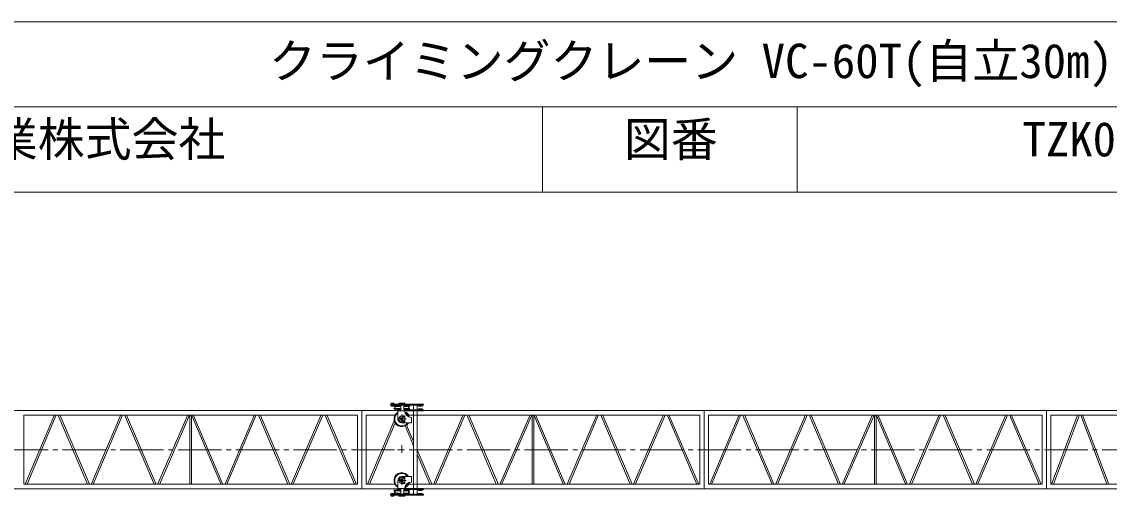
# Model space of a CAD drawing. Units: millimetres, scale not verified. Extents: x -26175 to 26208, y -37536 to 40834.
# Drawn here: x -9510 to 8565, y 32952 to 40834 of the extents above; entities that cross this region are included whole.
import ezdxf
from ezdxf.enums import TextEntityAlignment as Align

# ---------------------------------------------------------------- set-up
doc = ezdxf.new("R2010")
doc.units = ezdxf.units.MM
doc.header["$LTSCALE"] = 80
doc.linetypes.add('CHAIN2', pattern=[12, 9, -1, 1, -1])
for name, color, linetype, lineweight in [('0-3_05 寸法', 7, 'Continuous', 18), ('0-4_10 当社外形線', 3, 'Continuous', 18), ('0-5_12 当社中心線', 3, 'CHAIN2', 18)]:
    doc.layers.add(name, color=color, linetype=linetype, lineweight=lineweight)
doc.styles.add('ＭＳ ゴシック', font='')
doc.styles.get('ＭＳ ゴシック').set_extended_font_data('MS Gothic')

msp = doc.modelspace()

# ---------------------------------------------------------------- linework, layer by layer
at = {"layer": '0-3_05 寸法'}
for p, q in [((-16796.38, 39419.26), (13496.24, 39419.26)), ((-853.36, 39419.26), (-853.36, 38004.17)), ((3379.63, 39419.26), (3379.63, 38004.17))]:
    msp.add_line(p, q, dxfattribs=at)
msp.add_lwpolyline([(-16796.38, 40834.35), (13496.24, 40834.35), (13496.24, 38004.17), (-16796.38, 38004.17)], close=True, dxfattribs=at)
at = {"layer": '0-4_10 当社外形線'}
for p, q in [((-15234.87, 34375.02), (-3258.37, 34375.02)), ((-3856.46, 34375.02), (-3856.46, 33075.02)), ((-3856.46, 34375.02), (-3856.46, 33075.02)), ((-3856.46, 34375.02), (-3856.46, 33075.02)), ((-3383.37, 34482.01), (-2833.37, 34482.01)), ((-3383.37, 34466.02), (-3383.37, 34482.01)), ((-3370.87, 34482.01), (-3370.87, 34498.01)), ((-3370.87, 34498.01), (-3325.87, 34498.01)), ((-3325.87, 34482.01), (-3325.87, 34498.01)), ((-3325.87, 34466.02), (-3325.87, 34450.01)), ((-3323.37, 34447.01), (-3313.37, 34457.01)), ((-3323.37, 34407.01), (-3321.71, 34408.44)), ((-3323.37, 34407.01), (-3208.37, 34407.01)), ((-3321.71, 34445.58), (-3208.37, 34445.58)), ((-3313.37, 34457.01), (-3208.37, 34457.01)), ((-3313.37, 34397.01), (-3208.37, 34397.01)), ((-3258.37, 34388.01), (-3208.37, 34388.01)), ((-3258.37, 34237.01), (-3258.37, 34388.01)), ((-3258.37, 34372.02), (-2833.37, 34372.02)), ((-3243.37, 34498.01), (-3243.37, 34482.01)), ((-3243.37, 34498.01), (-3143.37, 34498.01)), ((-3208.37, 34372.02), (-3208.37, 34466.02)), ((-3158.37, 34372.02), (-3158.37, 34466.02)), ((-3073.37, 34457.01), (-3158.37, 34457.01)), ((-3065.03, 34445.58), (-3158.37, 34445.58)), ((-3063.37, 34407.01), (-3158.37, 34407.01)), ((-3073.37, 34397.01), (-3158.37, 34397.01)), ((-3158.37, 34388.01), (-2833.37, 34388.01)), ((-3143.37, 34498.01), (-3143.37, 34482.01)), ((-3063.37, 34447.01), (-3073.37, 34457.01)), ((-2998.37, 34466.02), (-2998.37, 33725.01)), ((-2938.37, 34466.02), (-2938.37, 33725.01)), ((-2853.37, 34466.02), (-2853.37, 34450.01)), ((-2853.37, 34388.01), (-2853.37, 34404.01)), ((-2833.37, 34388.01), (-2833.37, 34372.02)), ((-2833.37, 34375.02), (18294.15, 34375.02)), ((1832.75, 34375.02), (1832.75, 33075.02)), ((1832.75, 34375.02), (1832.75, 33075.02)), ((1832.75, 34375.02), (1832.75, 33075.02)), ((7521.94, 34375.02), (7521.94, 33075.02)), ((7521.94, 34375.02), (7521.94, 33075.02)), ((-9474.55, 34300.02), (-3927.57, 34300.02)), ((-9474.55, 34300.02), (-3927.57, 34300.02)), ((-9451.53, 33154.05), (-8967.11, 34304.94)), ((-9421.89, 33150.53), (-8936.54, 34303.62)), ((-8902.26, 34294.85), (-8416.47, 33151.97)), ((-8875.19, 34304.53), (-8386.12, 33153.93)), ((-8358.36, 33149.29), (-7861.83, 34304.77)), ((-8324.77, 33154.79), (-7834.22, 34296.35)), ((-7799.68, 34303), (-7311.53, 33154.57)), ((-7766.98, 34299.42), (-7278.01, 33149.03)), ((-7252.3, 33148.72), (-6750.85, 34303.07)), ((-7217.63, 33156.5), (-6720.95, 34299.86)), ((-6715.28, 34300.08), (-6715.28, 33151.37)), ((-6686.84, 34300.08), (-6686.84, 33151.37)), ((-6683.97, 34292.32), (-6201.49, 33157.79)), ((-6652.98, 34292.76), (-6166.72, 33149.33)), ((-6131.77, 33154.57), (-5642.43, 34305.28)), ((-6101.75, 33151.87), (-5612.01, 34303.48)), ((-5574.67, 34301.18), (-5087.74, 33154.53)), ((-5541.16, 34295.69), (-5055.49, 33152)), ((-5033.67, 33151.79), (-4538.11, 34295.93)), ((-4998.47, 33160.87), (-4505.02, 34300.17)), ((-4467.94, 34291.04), (-3981.05, 33151.5)), ((-4442.02, 34303.36), (-3946.93, 33144.69)), ((-3927.57, 34300.02), (-3927.57, 33150.02)), ((-3927.57, 34300.02), (-3927.57, 33150.02)), ((-3785.35, 34300.02), (-3785.35, 33150.02)), ((-3785.35, 34300.02), (-3785.35, 33150.02)), ((-3785.35, 34300.02), (-3785.35, 33150.02)), ((-3785.35, 34300.02), (-3307.08, 34300.02)), ((-3785.35, 34300.02), (-3307.08, 34300.02)), ((-3762.33, 33154.05), (-3319.59, 34205.91)), ((-3732.7, 33150.53), (-3304.07, 34168.85)), ((-3193.37, 34187.01), (-3143.37, 34187.01)), ((-3079.66, 34300.02), (1761.62, 34300.02)), ((-3079.66, 34300.02), (-2998.37, 34300.02)), ((-2938.37, 34300.02), (1761.62, 34300.02)), ((-2669.17, 33149.29), (-2172.64, 34304.77)), ((-2635.57, 33154.79), (-2145.02, 34296.35)), ((-2110.48, 34303), (-1622.33, 33154.57)), ((-2077.79, 34299.42), (-1588.8, 33149.03)), ((-1563.1, 33148.72), (-1061.66, 34303.07)), ((-1528.43, 33156.5), (-1031.76, 34299.86)), ((-1026.08, 34300.08), (-1026.08, 33151.37)), ((-997.64, 34300.08), (-997.64, 33151.37)), ((-994.77, 34292.32), (-512.3, 33157.79)), ((-963.78, 34292.76), (-477.53, 33149.33)), ((-442.57, 33154.57), (46.78, 34305.28)), ((-412.54, 33151.87), (77.19, 34303.48)), ((114.52, 34301.18), (601.46, 33154.53)), ((148.03, 34295.69), (633.71, 33152)), ((655.51, 33151.79), (1151.08, 34295.93)), ((690.72, 33160.87), (1184.21, 34300.17)), ((1221.27, 34291.04), (1708.16, 33151.5)), ((1247.2, 34303.36), (1742.27, 33144.69)), ((1761.62, 34300.02), (1761.62, 33150.02)), ((1761.62, 34300.02), (1761.62, 33150.02)), ((1903.85, 34300.02), (7450.82, 34300.02)), ((1903.85, 34300.02), (1903.85, 33150.02)), ((1903.85, 34300.02), (7450.82, 34300.02)), ((1926.86, 33154.05), (2411.28, 34304.94)), ((1956.52, 33150.53), (2441.85, 34303.62)), ((2476.14, 34294.85), (2961.92, 33151.97)), ((2503.21, 34304.53), (2992.27, 33153.93)), ((3020.01, 33149.29), (3516.57, 34304.77)), ((3053.63, 33154.79), (3544.17, 34296.35)), ((3578.73, 34303), (4066.87, 33154.57)), ((3611.4, 34299.42), (4100.41, 33149.03)), ((4126.1, 33148.72), (4627.54, 34303.07)), ((4160.76, 33156.5), (4657.44, 34299.86)), ((4663.12, 34300.08), (4663.12, 33151.37)), ((4691.55, 34300.08), (4691.55, 33151.37)), ((4694.42, 34292.32), (5176.89, 33157.79)), ((4725.42, 34292.76), (5211.68, 33149.33)), ((5246.62, 33154.57), (5735.98, 34305.28)), ((5276.65, 33151.87), (5766.37, 34303.48)), ((5803.73, 34301.18), (6290.65, 33154.53)), ((5837.22, 34295.69), (6322.91, 33152)), ((6344.73, 33151.79), (6840.27, 34295.93)), ((6379.94, 33160.87), (6873.4, 34300.17)), ((6910.46, 34291.04), (7397.36, 33151.5)), ((6936.37, 34303.36), (7431.47, 33144.69)), ((7450.82, 34300.02), (7450.82, 33150.02)), ((7450.82, 34300.02), (7450.82, 33150.02)), ((7592.06, 34300.02), (12439.02, 34300.02)), ((7593.04, 34300.02), (12439.02, 34300.02)), ((7593.04, 34300.02), (7593.04, 33155.27)), ((7611.25, 33161.73), (8036.41, 34297.02)), ((7639.32, 33155.03), (8069.49, 34303.65)), ((8092.84, 34296.41), (8527.42, 33155.52)), ((8122.18, 34299.9), (8560.03, 33150.4)), ((-3138.4, 34119.21), (-2998.37, 33789.77)), ((-3113.65, 34134.33), (-2998.37, 33863.11)), ((-3263.73, 33725.01), (-3148.5, 33725.01)), ((-2998.37, 32984.01), (-2998.37, 33725.01)), ((-2939.67, 33725.01), (-2696.93, 33153.93)), ((-2938.37, 32984.01), (-2938.37, 33725.01)), ((-2938.37, 33648.61), (-2727.26, 33151.97)), ((-3193.37, 33263.01), (-3143.37, 33263.01)), ((-3785.35, 33150.02), (-3307.09, 33150.02)), ((-3785.35, 33150.02), (-3307.09, 33150.02)), ((-3258.37, 33213.01), (-3258.37, 33062.01)), ((-3258.37, 33078.01), (-2833.37, 33078.01)), ((-3208.37, 33078.01), (-3208.37, 32984.01)), ((-3158.37, 33078.01), (-3158.37, 32984.01)), ((-3079.65, 33150.02), (1761.62, 33150.02)), ((-3079.65, 33150.02), (-2998.37, 33150.02)), ((-2938.37, 33150.02), (1761.62, 33150.02)), ((-2833.37, 33062.01), (-2833.37, 33078.01)), ((7593.04, 33150.02), (12439.02, 33150.02)), ((-15234.87, 33075.02), (-3258.37, 33075.02)), ((-3383.37, 32984.01), (-3383.37, 32968.01)), ((-3383.37, 32968.01), (-2833.37, 32968.01)), ((-3370.87, 32968.01), (-3370.87, 32952.01)), ((-3370.87, 32952.01), (-3325.87, 32952.01)), ((-3325.87, 32984.01), (-3325.87, 33000.01)), ((-3325.87, 32968.01), (-3325.87, 32952.01)), ((-3323.37, 33043.02), (-3321.71, 33041.58)), ((-3323.37, 33043.02), (-3208.37, 33043.02)), ((-3323.37, 33003.02), (-3313.37, 32993.01)), ((-3321.71, 33004.45), (-3208.37, 33004.45)), ((-3313.37, 33053.01), (-3208.37, 33053.01)), ((-3313.37, 32993.01), (-3208.37, 32993.01)), ((-3258.37, 33062.01), (-3208.37, 33062.01)), ((-3243.37, 32952.01), (-3243.37, 32968.01)), ((-3243.37, 32952.01), (-3143.37, 32952.01)), ((-3158.37, 33062.01), (-2833.37, 33062.01)), ((-3073.37, 33053.01), (-3158.37, 33053.01)), ((-3063.37, 33043.02), (-3158.37, 33043.02)), ((-3065.03, 33004.45), (-3158.37, 33004.45)), ((-3073.37, 32993.01), (-3158.37, 32993.01)), ((-3143.37, 32952.01), (-3143.37, 32968.01)), ((-3063.37, 33003.02), (-3073.37, 32993.01)), ((-2853.37, 33062.01), (-2853.37, 33046.01)), ((-2853.37, 32984.01), (-2853.37, 33000.01)), ((-2833.37, 33075.02), (18294.15, 33075.02))]:
    msp.add_line(p, q, dxfattribs=at)
for points in [[(-3383.37, 34466.02), (-2833.37, 34466.02), (-2833.37, 34482.01)], [(-3370.87, 34466.02), (-3370.87, 34450.01), (-3325.87, 34450.01)], [(-3323.37, 34447.01), (-3321.71, 34445.58), (-3305.45, 34431.56)], [(-3313.37, 34397.01), (-3323.37, 34407.01), (-3305.45, 34422.47)], [(-3063.37, 34447.01), (-3065.03, 34445.58), (-3081.29, 34431.56)], [(-3073.37, 34397.01), (-3063.37, 34407.01), (-3081.29, 34422.47)], [(-2913.37, 34466.02), (-2913.37, 34450.01), (-2853.37, 34450.01)], [(-2913.37, 34388.01), (-2913.37, 34404.01), (-2853.37, 34404.01)], [(-9474.55, 34300.02), (-9474.55, 33150.02), (-3927.57, 33150.02)], [(-9474.55, 34300.02), (-9474.55, 33150.02), (-3927.57, 33150.02)], [(-3193.37, 34287.01), (-3143.37, 34287.01), (-3143.37, 34187.01)], [(-3193.37, 34172.01), (-3033.37, 34172.01), (-3033.37, 34262.02)], [(1903.85, 34300.02), (1903.85, 33150.02), (7450.82, 33150.02)], [(1903.85, 34300.02), (1903.85, 33150.02), (7450.82, 33150.02)], [(7593.04, 34300.02), (7593.04, 33150.02), (12439.02, 33150.02)], [(-3193.37, 33278.01), (-3033.37, 33278.01), (-3033.37, 33188.01)], [(-3193.37, 33163.01), (-3143.37, 33163.01), (-3143.37, 33263.01)], [(-3383.37, 32984.01), (-2833.37, 32984.01), (-2833.37, 32968.01)], [(-3370.87, 32984.01), (-3370.87, 33000.01), (-3325.87, 33000.01)], [(-3313.37, 33053.01), (-3323.37, 33043.02), (-3305.45, 33027.56)], [(-3323.37, 33003.02), (-3321.71, 33004.45), (-3305.45, 33018.47)], [(-3073.37, 33053.01), (-3063.37, 33043.02), (-3081.29, 33027.56)], [(-3063.37, 33003.02), (-3065.03, 33004.45), (-3081.29, 33018.47)], [(-2913.37, 33062.01), (-2913.37, 33046.01), (-2853.37, 33046.01)], [(-2913.37, 32984.01), (-2913.37, 33000.01), (-2853.37, 33000.01)]]:
    msp.add_lwpolyline(points, dxfattribs=at)
for points in [[(-3169.87, 34275.77), (-3169.87, 34268.26), (-3163.37, 34264.51), (-3156.87, 34268.26), (-3156.87, 34275.77), (-3163.37, 34279.52)], [(-3169.87, 34198.26), (-3169.87, 34205.77), (-3163.37, 34209.52), (-3156.87, 34205.77), (-3156.87, 34198.26), (-3163.37, 34194.51)], [(-3169.87, 33251.77), (-3169.87, 33244.26), (-3163.37, 33240.51), (-3156.87, 33244.26), (-3156.87, 33251.77), (-3163.37, 33255.52)], [(-3169.87, 33174.26), (-3169.87, 33181.77), (-3163.37, 33185.52), (-3156.87, 33181.77), (-3156.87, 33174.26), (-3163.37, 33170.51)]]:
    msp.add_lwpolyline(points, close=True, dxfattribs=at)
for centre in [(-3193.37, 34237.01), (-3193.37, 33213.01)]:
    msp.add_circle(centre, 25, dxfattribs=at)
for centre, radius, start, end in [((-3193.37, 34237.01), 130, 119.99998, 330.00001), ((-3309.37, 34427.01), 6, 310.78093, 49.21885), ((-3033.37, 34372.02), 110, 180, 270), ((-3193.37, 34237.01), 130, 13.45417, 66.85777), ((-3077.37, 34427.01), 6, 130.78114, 229.21907), ((-3193.37, 34237.01), 118, 123.42517, 326.57484), ((-3193.37, 34237.01), 65, 180, 270), ((-3193.37, 34237.01), 50, 90, 270), ((-3193.37, 34237.01), 118, 17.66967, 62.64236), ((-3193.37, 33213.01), 130, 29.99998, 240.00001), ((-3193.37, 33213.01), 118, 33.42515, 236.57482), ((-3193.37, 33213.01), 65, 90, 180), ((-3193.37, 33213.01), 50, 90, 270), ((-3033.37, 33078.01), 110, 90, 180), ((-3193.37, 33213.01), 130, 293.14223, 346.54582), ((-3193.37, 33213.01), 118, 297.35763, 342.33032), ((-3309.37, 33023.01), 6, 310.78114, 49.21907), ((-3077.37, 33023.01), 6, 130.78092, 229.21885)]:
    msp.add_arc(centre, radius, start, end, dxfattribs=at)
at = {"layer": '0-5_12 当社中心線'}
for p, q in [((-3265.86, 34237.01), (-3120.87, 34237.01)), ((-3193.37, 34164.52), (-3193.37, 34309.51)), ((-22272.18, 33725.01), (18804.41, 33725.01)), ((-3193.37, 33799.19), (-3193.37, 33675.09)), ((-3193.37, 33140.52), (-3193.37, 33285.51)), ((-3265.86, 33213.01), (-3120.87, 33213.01))]:
    msp.add_line(p, q, dxfattribs=at)

# ---------------------------------------------------------------- texts
at = {"layer": '0-3_05 寸法', "style": 'ＭＳ ゴシック'}
for s, p in [('図面名称    \u3000\u3000\u3000\u3000\u3000\u3000\u3000クライミングクレーン VC-60T(自立30m)', (-15536.38, 39726.38)), ('\u3000\u3000竹本機械工業株式会社      \u3000\u3000\u3000\u3000\u3000 図番     \u3000\u3000\u3000\u3000TZK0025', (-15484.38, 38426.38))]:
    msp.add_text(s, height=571.8, dxfattribs=at).set_placement(p, align=Align.BOTTOM_LEFT)

doc.saveas('drawing.dxf')
